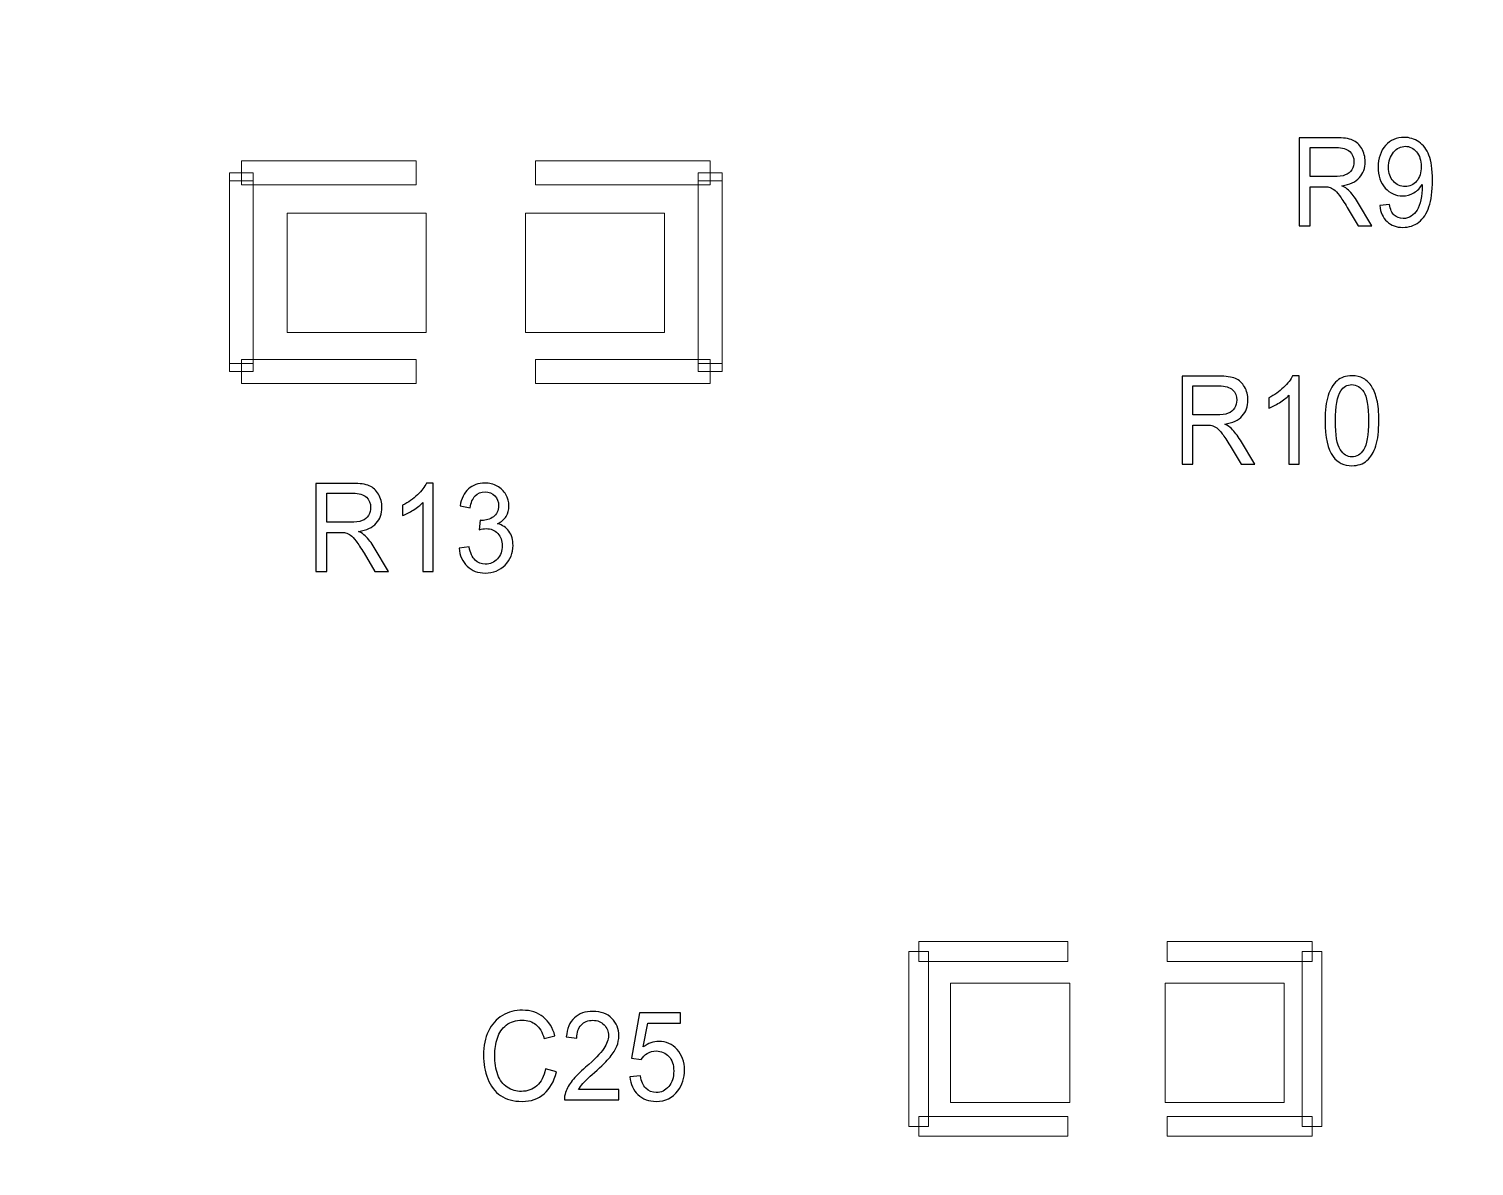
# Model space of a CAD drawing. Header units: millimetres. Extents: x -29.3 to 38.7, y -13.5 to 48.8.
# Drawn here: x -5.94 to 3.3, y -4.32 to 2.95 of the extents above; entities that cross this region are included whole.
import ezdxf

# ---------------------------------------------------------------- set-up
doc = ezdxf.new("R2010")
doc.units = ezdxf.units.MM
doc.header["$MEASUREMENT"] = 0
for name, color, linetype in [('BG_OUTLINE', 7, 'Continuous'), ('PG_SILKSCREEN_TOP', 7, 'Continuous'), ('PIN_TOP', 7, 'Continuous'), ('RD_SILKSCREEN_TOP', 7, 'Continuous')]:
    doc.layers.add(name, color=color, linetype=linetype)

msp = doc.modelspace()

# ---------------------------------------------------------------- linework, layer by layer
at = {"layer": 'BG_OUTLINE', "lineweight": 9}
msp.add_open_spline([(-29.3483, -13.5394), (-29.3483, -13.5394), (18.625, -13.5394), (18.625, -13.5394), (18.625, -13.5394), (18.625, -13.5394), (18.8256, -13.5394), (18.8256, -13.5394), (18.8256, -13.5394), (19.4323, -13.539), (20.014, -13.2977), (20.4427, -12.8684), (20.4427, -12.8684), (20.8714, -12.4392), (21.112, -11.8601), (21.1116, -11.2534), (21.1116, -11.2534), (21.1116, -11.2534), (21.1116, 35.2286), (21.1116, 35.2286), (21.1116, 35.2286), (21.1112, 35.8353), (20.8699, 36.4169), (20.4406, 36.8456), (20.4406, 36.8456), (20.0114, 37.2744), (19.4323, 37.515), (18.8256, 37.5146), (18.8256, 37.5146), (18.8256, 37.5146), (-29.3483, 37.5146), (-29.3483, 37.5146), (-29.3483, 37.5146), (-29.3483, 37.5146), (-29.3483, -13.5394), (-29.3483, -13.5394)], degree=3, knots=[0, 0, 0, 0, 0.111111, 0.111111, 0.111111, 0.111111, 0.222222, 0.222222, 0.222222, 0.222222, 0.333333, 0.333333, 0.333333, 0.333333, 0.444444, 0.444444, 0.444444, 0.444444, 0.555556, 0.555556, 0.555556, 0.555556, 0.666667, 0.666667, 0.666667, 0.666667, 0.777778, 0.777778, 0.777778, 0.777778, 0.888889, 0.888889, 0.888889, 0.888889, 1, 1, 1, 1], dxfattribs=at)
at = {"layer": 'PG_SILKSCREEN_TOP', "lineweight": 9}
for points in [[(-3.4657, 2.1045), (-3.4657, 2.1045), (-3.4657, 1.9521), (-3.4657, 1.9521), (-3.4657, 1.9521), (-3.4657, 1.9521), (-4.5833, 1.9521), (-4.5833, 1.9521), (-4.5833, 1.9521), (-4.5833, 1.9521), (-4.5833, 2.1045), (-4.5833, 2.1045), (-4.5833, 2.1045), (-4.5833, 2.1045), (-3.4657, 2.1045), (-3.4657, 2.1045)], [(-2.7037, 1.9521), (-2.7037, 1.9521), (-2.7037, 2.1045), (-2.7037, 2.1045), (-2.7037, 2.1045), (-2.7037, 2.1045), (-1.5861, 2.1045), (-1.5861, 2.1045), (-1.5861, 2.1045), (-1.5861, 2.1045), (-1.5861, 1.9521), (-1.5861, 1.9521), (-1.5861, 1.9521), (-1.5861, 1.9521), (-2.7037, 1.9521), (-2.7037, 1.9521)], [(-4.6595, 2.0283), (-4.6595, 2.0283), (-4.5071, 2.0283), (-4.5071, 2.0283), (-4.5071, 2.0283), (-4.5071, 2.0283), (-4.5071, 1.9775), (-4.5071, 1.9775), (-4.5071, 1.9775), (-4.5071, 1.9775), (-4.6595, 1.9775), (-4.6595, 1.9775), (-4.6595, 1.9775), (-4.6595, 1.9775), (-4.6595, 2.0283), (-4.6595, 2.0283)], [(-4.6595, 1.9775), (-4.6595, 1.9775), (-4.5071, 1.9775), (-4.5071, 1.9775), (-4.5071, 1.9775), (-4.5071, 1.9775), (-4.5071, 0.8091), (-4.5071, 0.8091), (-4.5071, 0.8091), (-4.5071, 0.8091), (-4.6595, 0.8091), (-4.6595, 0.8091), (-4.6595, 0.8091), (-4.6595, 0.8091), (-4.6595, 1.9775), (-4.6595, 1.9775)], [(-1.6623, 2.0283), (-1.6623, 2.0283), (-1.5099, 2.0283), (-1.5099, 2.0283), (-1.5099, 2.0283), (-1.5099, 2.0283), (-1.5099, 1.9775), (-1.5099, 1.9775), (-1.5099, 1.9775), (-1.5099, 1.9775), (-1.6623, 1.9775), (-1.6623, 1.9775), (-1.6623, 1.9775), (-1.6623, 1.9775), (-1.6623, 2.0283), (-1.6623, 2.0283)], [(-1.6623, 1.9775), (-1.6623, 1.9775), (-1.5099, 1.9775), (-1.5099, 1.9775), (-1.5099, 1.9775), (-1.5099, 1.9775), (-1.5099, 0.8091), (-1.5099, 0.8091), (-1.5099, 0.8091), (-1.5099, 0.8091), (-1.6623, 0.8091), (-1.6623, 0.8091), (-1.6623, 0.8091), (-1.6623, 0.8091), (-1.6623, 1.9775), (-1.6623, 1.9775)], [(-4.5833, 0.6821), (-4.5833, 0.6821), (-4.5833, 0.8345), (-4.5833, 0.8345), (-4.5833, 0.8345), (-4.5833, 0.8345), (-3.4657, 0.8345), (-3.4657, 0.8345), (-3.4657, 0.8345), (-3.4657, 0.8345), (-3.4657, 0.6821), (-3.4657, 0.6821), (-3.4657, 0.6821), (-3.4657, 0.6821), (-4.5833, 0.6821), (-4.5833, 0.6821)], [(-1.5861, 0.8345), (-1.5861, 0.8345), (-1.5861, 0.6821), (-1.5861, 0.6821), (-1.5861, 0.6821), (-1.5861, 0.6821), (-2.7037, 0.6821), (-2.7037, 0.6821), (-2.7037, 0.6821), (-2.7037, 0.6821), (-2.7037, 0.8345), (-2.7037, 0.8345), (-2.7037, 0.8345), (-2.7037, 0.8345), (-1.5861, 0.8345), (-1.5861, 0.8345)], [(-4.6595, 0.8091), (-4.6595, 0.8091), (-4.5071, 0.8091), (-4.5071, 0.8091), (-4.5071, 0.8091), (-4.5071, 0.8091), (-4.5071, 0.7583), (-4.5071, 0.7583), (-4.5071, 0.7583), (-4.5071, 0.7583), (-4.6595, 0.7583), (-4.6595, 0.7583), (-4.6595, 0.7583), (-4.6595, 0.7583), (-4.6595, 0.8091), (-4.6595, 0.8091)], [(-1.6623, 0.8091), (-1.6623, 0.8091), (-1.5099, 0.8091), (-1.5099, 0.8091), (-1.5099, 0.8091), (-1.5099, 0.8091), (-1.5099, 0.7583), (-1.5099, 0.7583), (-1.5099, 0.7583), (-1.5099, 0.7583), (-1.6623, 0.7583), (-1.6623, 0.7583), (-1.6623, 0.7583), (-1.6623, 0.7583), (-1.6623, 0.8091), (-1.6623, 0.8091)], [(-0.1891, -4.0677), (-0.1891, -4.0677), (-0.3161, -4.0677), (-0.3161, -4.0677), (-0.3161, -4.0677), (-0.3161, -4.0677), (-0.3161, -2.9501), (-0.3161, -2.9501), (-0.3161, -2.9501), (-0.3161, -2.9501), (-0.1891, -2.9501), (-0.1891, -2.9501), (-0.1891, -2.9501), (-0.1891, -2.9501), (-0.1891, -4.0677), (-0.1891, -4.0677)], [(-0.2526, -3.0136), (-0.2526, -3.0136), (-0.2526, -2.8866), (-0.2526, -2.8866), (-0.2526, -2.8866), (-0.2526, -2.8866), (0.6999, -2.8866), (0.6999, -2.8866), (0.6999, -2.8866), (0.6999, -2.8866), (0.6999, -3.0136), (0.6999, -3.0136), (0.6999, -3.0136), (0.6999, -3.0136), (-0.2526, -3.0136), (-0.2526, -3.0136)], [(2.262, -2.8866), (2.262, -2.8866), (2.262, -3.0136), (2.262, -3.0136), (2.262, -3.0136), (2.262, -3.0136), (1.3349, -3.0136), (1.3349, -3.0136), (1.3349, -3.0136), (1.3349, -3.0136), (1.3349, -2.8866), (1.3349, -2.8866), (1.3349, -2.8866), (1.3349, -2.8866), (2.262, -2.8866), (2.262, -2.8866)], [(2.3255, -4.0677), (2.3255, -4.0677), (2.1985, -4.0677), (2.1985, -4.0677), (2.1985, -4.0677), (2.1985, -4.0677), (2.1985, -2.9501), (2.1985, -2.9501), (2.1985, -2.9501), (2.1985, -2.9501), (2.3255, -2.9501), (2.3255, -2.9501), (2.3255, -2.9501), (2.3255, -2.9501), (2.3255, -4.0677), (2.3255, -4.0677)], [(0.6999, -4.0042), (0.6999, -4.0042), (0.6999, -4.1312), (0.6999, -4.1312), (0.6999, -4.1312), (0.6999, -4.1312), (-0.2526, -4.1312), (-0.2526, -4.1312), (-0.2526, -4.1312), (-0.2526, -4.1312), (-0.2526, -4.0042), (-0.2526, -4.0042), (-0.2526, -4.0042), (-0.2526, -4.0042), (0.6999, -4.0042), (0.6999, -4.0042)], [(1.3349, -4.1312), (1.3349, -4.1312), (1.3349, -4.0042), (1.3349, -4.0042), (1.3349, -4.0042), (1.3349, -4.0042), (2.262, -4.0042), (2.262, -4.0042), (2.262, -4.0042), (2.262, -4.0042), (2.262, -4.1312), (2.262, -4.1312), (2.262, -4.1312), (2.262, -4.1312), (1.3349, -4.1312), (1.3349, -4.1312)]]:
    msp.add_open_spline(points, degree=3, knots=[0, 0, 0, 0, 0.25, 0.25, 0.25, 0.25, 0.5, 0.5, 0.5, 0.5, 0.75, 0.75, 0.75, 0.75, 1, 1, 1, 1], dxfattribs=at)
at = {"layer": 'PIN_TOP', "lineweight": 9}
for points in [[(-3.4022, 1.7707), (-3.4022, 1.7707), (-3.4022, 1.0087), (-3.4022, 1.0087), (-3.4022, 1.0087), (-3.4022, 1.0087), (-4.2912, 1.0087), (-4.2912, 1.0087), (-4.2912, 1.0087), (-4.2912, 1.0087), (-4.2912, 1.7707), (-4.2912, 1.7707), (-4.2912, 1.7707), (-4.2912, 1.7707), (-3.4022, 1.7707), (-3.4022, 1.7707)], [(-1.8782, 1.7707), (-1.8782, 1.7707), (-1.8782, 1.0087), (-1.8782, 1.0087), (-1.8782, 1.0087), (-1.8782, 1.0087), (-2.7672, 1.0087), (-2.7672, 1.0087), (-2.7672, 1.0087), (-2.7672, 1.0087), (-2.7672, 1.7707), (-2.7672, 1.7707), (-2.7672, 1.7707), (-2.7672, 1.7707), (-1.8782, 1.7707), (-1.8782, 1.7707)], [(0.7126, -3.1533), (0.7126, -3.1533), (0.7126, -3.9153), (0.7126, -3.9153), (0.7126, -3.9153), (0.7126, -3.9153), (-0.0494, -3.9153), (-0.0494, -3.9153), (-0.0494, -3.9153), (-0.0494, -3.9153), (-0.0494, -3.1533), (-0.0494, -3.1533), (-0.0494, -3.1533), (-0.0494, -3.1533), (0.7126, -3.1533), (0.7126, -3.1533)], [(2.0842, -3.1533), (2.0842, -3.1533), (2.0842, -3.9153), (2.0842, -3.9153), (2.0842, -3.9153), (2.0842, -3.9153), (1.3222, -3.9153), (1.3222, -3.9153), (1.3222, -3.9153), (1.3222, -3.9153), (1.3222, -3.1533), (1.3222, -3.1533), (1.3222, -3.1533), (1.3222, -3.1533), (2.0842, -3.1533), (2.0842, -3.1533)]]:
    msp.add_open_spline(points, degree=3, knots=[0, 0, 0, 0, 0.25, 0.25, 0.25, 0.25, 0.5, 0.5, 0.5, 0.5, 0.75, 0.75, 0.75, 0.75, 1, 1, 1, 1], dxfattribs=at)
at = {"layer": 'RD_SILKSCREEN_TOP', "color": 8}
for points, knots in [([(2.1802, 1.6897), (2.1802, 1.6897), (2.1802, 2.2533), (2.1802, 2.2533), (2.1802, 2.2533), (2.1802, 2.2533), (2.414, 2.2533), (2.414, 2.2533), (2.414, 2.2533), (2.461, 2.2533), (2.4968, 2.2482), (2.5212, 2.2381), (2.5212, 2.2381), (2.5456, 2.228), (2.5652, 2.2102), (2.5798, 2.1846), (2.5798, 2.1846), (2.5944, 2.1589), (2.6017, 2.1305), (2.6017, 2.0995), (2.6017, 2.0995), (2.6017, 2.0595), (2.5897, 2.0259), (2.5653, 1.9985), (2.5653, 1.9985), (2.5412, 1.9711), (2.5037, 1.9536), (2.4532, 1.9461), (2.4532, 1.9461), (2.4717, 1.9367), (2.4857, 1.9274), (2.4953, 1.918), (2.4953, 1.918), (2.5157, 1.8981), (2.5349, 1.873), (2.5532, 1.8431), (2.5532, 1.8431), (2.5532, 1.8431), (2.645, 1.6897), (2.645, 1.6897), (2.645, 1.6897), (2.645, 1.6897), (2.5571, 1.6897), (2.5571, 1.6897), (2.5571, 1.6897), (2.5571, 1.6897), (2.4874, 1.807), (2.4874, 1.807), (2.4874, 1.807), (2.467, 1.8407), (2.4502, 1.8667), (2.437, 1.8846), (2.437, 1.8846), (2.4238, 1.9026), (2.412, 1.9152), (2.4016, 1.9222), (2.4016, 1.9222), (2.3912, 1.9295), (2.3806, 1.9345), (2.3698, 1.9373), (2.3698, 1.9373), (2.3618, 1.939), (2.349, 1.94), (2.3309, 1.94), (2.3309, 1.94), (2.3309, 1.94), (2.25, 1.94), (2.25, 1.94), (2.25, 1.94), (2.25, 1.94), (2.25, 1.6897), (2.25, 1.6897), (2.25, 1.6897), (2.25, 1.6897), (2.1802, 1.6897), (2.1802, 1.6897)], [0, 0, 0, 0, 0.052632, 0.052632, 0.052632, 0.052632, 0.105263, 0.105263, 0.105263, 0.105263, 0.157895, 0.157895, 0.157895, 0.157895, 0.210526, 0.210526, 0.210526, 0.210526, 0.263158, 0.263158, 0.263158, 0.263158, 0.315789, 0.315789, 0.315789, 0.315789, 0.368421, 0.368421, 0.368421, 0.368421, 0.421053, 0.421053, 0.421053, 0.421053, 0.473684, 0.473684, 0.473684, 0.473684, 0.526316, 0.526316, 0.526316, 0.526316, 0.578947, 0.578947, 0.578947, 0.578947, 0.631579, 0.631579, 0.631579, 0.631579, 0.684211, 0.684211, 0.684211, 0.684211, 0.736842, 0.736842, 0.736842, 0.736842, 0.789474, 0.789474, 0.789474, 0.789474, 0.842105, 0.842105, 0.842105, 0.842105, 0.894737, 0.894737, 0.894737, 0.894737, 0.947368, 0.947368, 0.947368, 0.947368, 1, 1, 1, 1]), ([(2.6944, 1.82), (2.6944, 1.82), (2.7567, 1.8262), (2.7567, 1.8262), (2.7567, 1.8262), (2.762, 1.7949), (2.7721, 1.7722), (2.7869, 1.7581), (2.7869, 1.7581), (2.8017, 1.744), (2.8208, 1.7369), (2.8441, 1.7369), (2.8441, 1.7369), (2.864, 1.7369), (2.8814, 1.7418), (2.8964, 1.7516), (2.8964, 1.7516), (2.9114, 1.7614), (2.9237, 1.7743), (2.9333, 1.7906), (2.9333, 1.7906), (2.943, 1.8069), (2.9509, 1.8289), (2.9574, 1.8565), (2.9574, 1.8565), (2.9638, 1.8842), (2.9671, 1.9124), (2.9671, 1.9411), (2.9671, 1.9411), (2.9671, 1.9442), (2.967, 1.9489), (2.9667, 1.9549), (2.9667, 1.9549), (2.9537, 1.933), (2.9361, 1.915), (2.9137, 1.9014), (2.9137, 1.9014), (2.8913, 1.8876), (2.8669, 1.8808), (2.8409, 1.8808), (2.8409, 1.8808), (2.7972, 1.8808), (2.7603, 1.8977), (2.7301, 1.9316), (2.7301, 1.9316), (2.6999, 1.9654), (2.6848, 2.0099), (2.6848, 2.0653), (2.6848, 2.0653), (2.6848, 2.1225), (2.7005, 2.1684), (2.732, 2.2033), (2.732, 2.2033), (2.7636, 2.2383), (2.8031, 2.2557), (2.8507, 2.2557), (2.8507, 2.2557), (2.8849, 2.2557), (2.9162, 2.2457), (2.9447, 2.2261), (2.9447, 2.2261), (2.973, 2.2064), (2.9946, 2.1782), (3.0094, 2.1417), (3.0094, 2.1417), (3.0241, 2.1052), (3.0315, 2.0523), (3.0315, 1.983), (3.0315, 1.983), (3.0315, 1.9111), (3.0242, 1.8537), (3.0096, 1.811), (3.0096, 1.811), (2.9949, 1.7683), (2.9731, 1.7359), (2.9443, 1.7136), (2.9443, 1.7136), (2.9153, 1.6913), (2.8815, 1.6801), (2.8426, 1.6801), (2.8426, 1.6801), (2.8014, 1.6801), (2.7678, 1.6923), (2.7416, 1.7169), (2.7416, 1.7169), (2.7155, 1.7413), (2.6998, 1.7757), (2.6944, 1.82)], [0, 0, 0, 0, 0.045455, 0.045455, 0.045455, 0.045455, 0.090909, 0.090909, 0.090909, 0.090909, 0.136364, 0.136364, 0.136364, 0.136364, 0.181818, 0.181818, 0.181818, 0.181818, 0.227273, 0.227273, 0.227273, 0.227273, 0.272727, 0.272727, 0.272727, 0.272727, 0.318182, 0.318182, 0.318182, 0.318182, 0.363636, 0.363636, 0.363636, 0.363636, 0.409091, 0.409091, 0.409091, 0.409091, 0.454545, 0.454545, 0.454545, 0.454545, 0.5, 0.5, 0.5, 0.5, 0.545455, 0.545455, 0.545455, 0.545455, 0.590909, 0.590909, 0.590909, 0.590909, 0.636364, 0.636364, 0.636364, 0.636364, 0.681818, 0.681818, 0.681818, 0.681818, 0.727273, 0.727273, 0.727273, 0.727273, 0.772727, 0.772727, 0.772727, 0.772727, 0.818182, 0.818182, 0.818182, 0.818182, 0.863636, 0.863636, 0.863636, 0.863636, 0.909091, 0.909091, 0.909091, 0.909091, 0.954545, 0.954545, 0.954545, 0.954545, 1, 1, 1, 1]), ([(2.25, 2.0045), (2.25, 2.0045), (2.4, 2.0045), (2.4, 2.0045), (2.4, 2.0045), (2.4318, 2.0045), (2.4568, 2.0081), (2.4748, 2.0152), (2.4748, 2.0152), (2.4928, 2.0222), (2.5064, 2.0335), (2.5158, 2.049), (2.5158, 2.049), (2.5251, 2.0645), (2.5298, 2.0813), (2.5298, 2.0995), (2.5298, 2.0995), (2.5298, 2.1262), (2.5208, 2.1481), (2.5027, 2.1653), (2.5027, 2.1653), (2.4846, 2.1825), (2.456, 2.191), (2.4168, 2.191), (2.4168, 2.191), (2.4168, 2.191), (2.25, 2.191), (2.25, 2.191), (2.25, 2.191), (2.25, 2.191), (2.25, 2.0045), (2.25, 2.0045)], [0, 0, 0, 0, 0.125, 0.125, 0.125, 0.125, 0.25, 0.25, 0.25, 0.25, 0.375, 0.375, 0.375, 0.375, 0.5, 0.5, 0.5, 0.5, 0.625, 0.625, 0.625, 0.625, 0.75, 0.75, 0.75, 0.75, 0.875, 0.875, 0.875, 0.875, 1, 1, 1, 1]), ([(2.9595, 2.0688), (2.9595, 2.1085), (2.9497, 2.1401), (2.93, 2.1633), (2.93, 2.1633), (2.9101, 2.1867), (2.8864, 2.1984), (2.8585, 2.1984), (2.8585, 2.1984), (2.8298, 2.1984), (2.8047, 2.1858), (2.7834, 2.1607), (2.7834, 2.1607), (2.762, 2.1355), (2.7513, 2.103), (2.7513, 2.0631), (2.7513, 2.0631), (2.7513, 2.0271), (2.7615, 1.998), (2.7818, 1.9755), (2.7818, 1.9755), (2.802, 1.9531), (2.8269, 1.9419), (2.8566, 1.9419), (2.8566, 1.9419), (2.8868, 1.9419), (2.9113, 1.9531), (2.9305, 1.9755), (2.9305, 1.9755), (2.9499, 1.998), (2.9595, 2.0291), (2.9595, 2.0688)], [0, 0, 0, 0, 0.125, 0.125, 0.125, 0.125, 0.25, 0.25, 0.25, 0.25, 0.375, 0.375, 0.375, 0.375, 0.5, 0.5, 0.5, 0.5, 0.625, 0.625, 0.625, 0.625, 0.75, 0.75, 0.75, 0.75, 0.875, 0.875, 0.875, 0.875, 1, 1, 1, 1]), ([(1.4309, 0.1657), (1.4309, 0.1657), (1.4309, 0.7293), (1.4309, 0.7293), (1.4309, 0.7293), (1.4309, 0.7293), (1.6647, 0.7293), (1.6647, 0.7293), (1.6647, 0.7293), (1.7117, 0.7293), (1.7475, 0.7242), (1.7719, 0.7141), (1.7719, 0.7141), (1.7963, 0.704), (1.8159, 0.6862), (1.8305, 0.6606), (1.8305, 0.6606), (1.8451, 0.6349), (1.8524, 0.6065), (1.8524, 0.5755), (1.8524, 0.5755), (1.8524, 0.5355), (1.8404, 0.5019), (1.816, 0.4745), (1.816, 0.4745), (1.7919, 0.4471), (1.7544, 0.4296), (1.7039, 0.4221), (1.7039, 0.4221), (1.7224, 0.4127), (1.7364, 0.4034), (1.746, 0.394), (1.746, 0.394), (1.7664, 0.3741), (1.7856, 0.349), (1.8039, 0.3191), (1.8039, 0.3191), (1.8039, 0.3191), (1.8957, 0.1657), (1.8957, 0.1657), (1.8957, 0.1657), (1.8957, 0.1657), (1.8078, 0.1657), (1.8078, 0.1657), (1.8078, 0.1657), (1.8078, 0.1657), (1.7381, 0.283), (1.7381, 0.283), (1.7381, 0.283), (1.7177, 0.3167), (1.7009, 0.3427), (1.6877, 0.3606), (1.6877, 0.3606), (1.6745, 0.3786), (1.6627, 0.3912), (1.6523, 0.3982), (1.6523, 0.3982), (1.6419, 0.4055), (1.6313, 0.4105), (1.6205, 0.4133), (1.6205, 0.4133), (1.6125, 0.415), (1.5997, 0.416), (1.5816, 0.416), (1.5816, 0.416), (1.5816, 0.416), (1.5007, 0.416), (1.5007, 0.416), (1.5007, 0.416), (1.5007, 0.416), (1.5007, 0.1657), (1.5007, 0.1657), (1.5007, 0.1657), (1.5007, 0.1657), (1.4309, 0.1657), (1.4309, 0.1657)], [0, 0, 0, 0, 0.052632, 0.052632, 0.052632, 0.052632, 0.105263, 0.105263, 0.105263, 0.105263, 0.157895, 0.157895, 0.157895, 0.157895, 0.210526, 0.210526, 0.210526, 0.210526, 0.263158, 0.263158, 0.263158, 0.263158, 0.315789, 0.315789, 0.315789, 0.315789, 0.368421, 0.368421, 0.368421, 0.368421, 0.421053, 0.421053, 0.421053, 0.421053, 0.473684, 0.473684, 0.473684, 0.473684, 0.526316, 0.526316, 0.526316, 0.526316, 0.578947, 0.578947, 0.578947, 0.578947, 0.631579, 0.631579, 0.631579, 0.631579, 0.684211, 0.684211, 0.684211, 0.684211, 0.736842, 0.736842, 0.736842, 0.736842, 0.789474, 0.789474, 0.789474, 0.789474, 0.842105, 0.842105, 0.842105, 0.842105, 0.894737, 0.894737, 0.894737, 0.894737, 0.947368, 0.947368, 0.947368, 0.947368, 1, 1, 1, 1]), ([(1.5007, 0.4805), (1.5007, 0.4805), (1.6507, 0.4805), (1.6507, 0.4805), (1.6507, 0.4805), (1.6825, 0.4805), (1.7075, 0.4841), (1.7255, 0.4912), (1.7255, 0.4912), (1.7435, 0.4982), (1.7571, 0.5095), (1.7665, 0.525), (1.7665, 0.525), (1.7758, 0.5405), (1.7805, 0.5573), (1.7805, 0.5755), (1.7805, 0.5755), (1.7805, 0.6022), (1.7715, 0.6241), (1.7534, 0.6413), (1.7534, 0.6413), (1.7353, 0.6585), (1.7067, 0.667), (1.6675, 0.667), (1.6675, 0.667), (1.6675, 0.667), (1.5007, 0.667), (1.5007, 0.667), (1.5007, 0.667), (1.5007, 0.667), (1.5007, 0.4805), (1.5007, 0.4805)], [0, 0, 0, 0, 0.125, 0.125, 0.125, 0.125, 0.25, 0.25, 0.25, 0.25, 0.375, 0.375, 0.375, 0.375, 0.5, 0.5, 0.5, 0.5, 0.625, 0.625, 0.625, 0.625, 0.75, 0.75, 0.75, 0.75, 0.875, 0.875, 0.875, 0.875, 1, 1, 1, 1]), ([(2.1793, 0.1657), (2.1793, 0.1657), (2.1145, 0.1657), (2.1145, 0.1657), (2.1145, 0.1657), (2.1145, 0.1657), (2.1145, 0.6066), (2.1145, 0.6066), (2.1145, 0.6066), (2.099, 0.5908), (2.0786, 0.5749), (2.0534, 0.559), (2.0534, 0.559), (2.0279, 0.5431), (2.0052, 0.5312), (1.9851, 0.5233), (1.9851, 0.5233), (1.9851, 0.5233), (1.9851, 0.5901), (1.9851, 0.5901), (1.9851, 0.5901), (2.0213, 0.6084), (2.053, 0.6304), (2.0801, 0.6563), (2.0801, 0.6563), (2.1071, 0.6822), (2.1263, 0.7073), (2.1376, 0.7317), (2.1376, 0.7317), (2.1376, 0.7317), (2.1793, 0.7317), (2.1793, 0.7317), (2.1793, 0.7317), (2.1793, 0.7317), (2.1793, 0.1657), (2.1793, 0.1657)], [0, 0, 0, 0, 0.111111, 0.111111, 0.111111, 0.111111, 0.222222, 0.222222, 0.222222, 0.222222, 0.333333, 0.333333, 0.333333, 0.333333, 0.444444, 0.444444, 0.444444, 0.444444, 0.555556, 0.555556, 0.555556, 0.555556, 0.666667, 0.666667, 0.666667, 0.666667, 0.777778, 0.777778, 0.777778, 0.777778, 0.888889, 0.888889, 0.888889, 0.888889, 1, 1, 1, 1]), ([(2.3452, 0.4437), (2.3452, 0.5103), (2.3516, 0.564), (2.3645, 0.6045), (2.3645, 0.6045), (2.3772, 0.6452), (2.3964, 0.6766), (2.4216, 0.6986), (2.4216, 0.6986), (2.447, 0.7207), (2.4788, 0.7317), (2.517, 0.7317), (2.517, 0.7317), (2.5454, 0.7317), (2.5702, 0.7255), (2.5916, 0.7133), (2.5916, 0.7133), (2.6129, 0.7013), (2.6305, 0.6837), (2.6445, 0.6607), (2.6445, 0.6607), (2.6584, 0.6377), (2.6692, 0.6098), (2.6771, 0.5769), (2.6771, 0.5769), (2.6851, 0.5439), (2.6891, 0.4996), (2.6891, 0.4437), (2.6891, 0.4437), (2.6891, 0.3775), (2.6826, 0.3242), (2.67, 0.2835), (2.67, 0.2835), (2.6573, 0.2429), (2.6382, 0.2115), (2.6129, 0.1893), (2.6129, 0.1893), (2.5877, 0.1671), (2.5557, 0.1561), (2.517, 0.1561), (2.517, 0.1561), (2.4662, 0.1561), (2.4263, 0.1755), (2.3974, 0.2145), (2.3974, 0.2145), (2.3626, 0.2614), (2.3452, 0.3379), (2.3452, 0.4437)], [0, 0, 0, 0, 0.083333, 0.083333, 0.083333, 0.083333, 0.166667, 0.166667, 0.166667, 0.166667, 0.25, 0.25, 0.25, 0.25, 0.333333, 0.333333, 0.333333, 0.333333, 0.416667, 0.416667, 0.416667, 0.416667, 0.5, 0.5, 0.5, 0.5, 0.583333, 0.583333, 0.583333, 0.583333, 0.666667, 0.666667, 0.666667, 0.666667, 0.75, 0.75, 0.75, 0.75, 0.833333, 0.833333, 0.833333, 0.833333, 0.916667, 0.916667, 0.916667, 0.916667, 1, 1, 1, 1]), ([(2.4117, 0.4437), (2.4117, 0.3511), (2.4219, 0.2896), (2.4422, 0.2589), (2.4422, 0.2589), (2.4624, 0.2283), (2.4873, 0.2129), (2.517, 0.2129), (2.517, 0.2129), (2.5469, 0.2129), (2.5718, 0.2284), (2.5921, 0.2591), (2.5921, 0.2591), (2.6123, 0.2898), (2.6225, 0.3514), (2.6225, 0.4437), (2.6225, 0.4437), (2.6225, 0.5364), (2.6123, 0.5981), (2.5921, 0.6286), (2.5921, 0.6286), (2.5718, 0.6591), (2.5466, 0.6744), (2.5164, 0.6744), (2.5164, 0.6744), (2.4866, 0.6744), (2.4629, 0.6608), (2.4451, 0.6339), (2.4451, 0.6339), (2.4228, 0.5997), (2.4117, 0.5362), (2.4117, 0.4437)], [0, 0, 0, 0, 0.125, 0.125, 0.125, 0.125, 0.25, 0.25, 0.25, 0.25, 0.375, 0.375, 0.375, 0.375, 0.5, 0.5, 0.5, 0.5, 0.625, 0.625, 0.625, 0.625, 0.75, 0.75, 0.75, 0.75, 0.875, 0.875, 0.875, 0.875, 1, 1, 1, 1]), ([(-4.1063, -0.5204), (-4.1063, -0.5204), (-4.1063, 0.0432), (-4.1063, 0.0432), (-4.1063, 0.0432), (-4.1063, 0.0432), (-3.8725, 0.0432), (-3.8725, 0.0432), (-3.8725, 0.0432), (-3.8255, 0.0432), (-3.7897, 0.0381), (-3.7653, 0.028), (-3.7653, 0.028), (-3.7409, 0.0179), (-3.7213, 0.0001), (-3.7067, -0.0255), (-3.7067, -0.0255), (-3.6921, -0.0512), (-3.6848, -0.0796), (-3.6848, -0.1106), (-3.6848, -0.1106), (-3.6848, -0.1506), (-3.6968, -0.1842), (-3.7212, -0.2116), (-3.7212, -0.2116), (-3.7453, -0.239), (-3.7828, -0.2565), (-3.8333, -0.264), (-3.8333, -0.264), (-3.8148, -0.2734), (-3.8008, -0.2827), (-3.7912, -0.2921), (-3.7912, -0.2921), (-3.7708, -0.312), (-3.7516, -0.3371), (-3.7333, -0.367), (-3.7333, -0.367), (-3.7333, -0.367), (-3.6415, -0.5204), (-3.6415, -0.5204), (-3.6415, -0.5204), (-3.6415, -0.5204), (-3.7294, -0.5204), (-3.7294, -0.5204), (-3.7294, -0.5204), (-3.7294, -0.5204), (-3.7991, -0.4031), (-3.7991, -0.4031), (-3.7991, -0.4031), (-3.8195, -0.3694), (-3.8363, -0.3434), (-3.8495, -0.3255), (-3.8495, -0.3255), (-3.8627, -0.3075), (-3.8745, -0.2949), (-3.8849, -0.2879), (-3.8849, -0.2879), (-3.8953, -0.2806), (-3.9059, -0.2756), (-3.9167, -0.2728), (-3.9167, -0.2728), (-3.9247, -0.2711), (-3.9375, -0.2701), (-3.9556, -0.2701), (-3.9556, -0.2701), (-3.9556, -0.2701), (-4.0365, -0.2701), (-4.0365, -0.2701), (-4.0365, -0.2701), (-4.0365, -0.2701), (-4.0365, -0.5204), (-4.0365, -0.5204), (-4.0365, -0.5204), (-4.0365, -0.5204), (-4.1063, -0.5204), (-4.1063, -0.5204)], [0, 0, 0, 0, 0.052632, 0.052632, 0.052632, 0.052632, 0.105263, 0.105263, 0.105263, 0.105263, 0.157895, 0.157895, 0.157895, 0.157895, 0.210526, 0.210526, 0.210526, 0.210526, 0.263158, 0.263158, 0.263158, 0.263158, 0.315789, 0.315789, 0.315789, 0.315789, 0.368421, 0.368421, 0.368421, 0.368421, 0.421053, 0.421053, 0.421053, 0.421053, 0.473684, 0.473684, 0.473684, 0.473684, 0.526316, 0.526316, 0.526316, 0.526316, 0.578947, 0.578947, 0.578947, 0.578947, 0.631579, 0.631579, 0.631579, 0.631579, 0.684211, 0.684211, 0.684211, 0.684211, 0.736842, 0.736842, 0.736842, 0.736842, 0.789474, 0.789474, 0.789474, 0.789474, 0.842105, 0.842105, 0.842105, 0.842105, 0.894737, 0.894737, 0.894737, 0.894737, 0.947368, 0.947368, 0.947368, 0.947368, 1, 1, 1, 1]), ([(-3.3579, -0.5204), (-3.3579, -0.5204), (-3.4227, -0.5204), (-3.4227, -0.5204), (-3.4227, -0.5204), (-3.4227, -0.5204), (-3.4227, -0.0795), (-3.4227, -0.0795), (-3.4227, -0.0795), (-3.4382, -0.0953), (-3.4586, -0.1112), (-3.4838, -0.1271), (-3.4838, -0.1271), (-3.5093, -0.143), (-3.532, -0.1549), (-3.5521, -0.1628), (-3.5521, -0.1628), (-3.5521, -0.1628), (-3.5521, -0.096), (-3.5521, -0.096), (-3.5521, -0.096), (-3.5159, -0.0777), (-3.4842, -0.0557), (-3.4571, -0.0298), (-3.4571, -0.0298), (-3.4301, -0.0039), (-3.4109, 0.0212), (-3.3996, 0.0456), (-3.3996, 0.0456), (-3.3996, 0.0456), (-3.3579, 0.0456), (-3.3579, 0.0456), (-3.3579, 0.0456), (-3.3579, 0.0456), (-3.3579, -0.5204), (-3.3579, -0.5204)], [0, 0, 0, 0, 0.111111, 0.111111, 0.111111, 0.111111, 0.222222, 0.222222, 0.222222, 0.222222, 0.333333, 0.333333, 0.333333, 0.333333, 0.444444, 0.444444, 0.444444, 0.444444, 0.555556, 0.555556, 0.555556, 0.555556, 0.666667, 0.666667, 0.666667, 0.666667, 0.777778, 0.777778, 0.777778, 0.777778, 0.888889, 0.888889, 0.888889, 0.888889, 1, 1, 1, 1]), ([(-3.1916, -0.3716), (-3.1916, -0.3716), (-3.127, -0.3624), (-3.127, -0.3624), (-3.127, -0.3624), (-3.1195, -0.4016), (-3.1068, -0.4298), (-3.089, -0.4472), (-3.089, -0.4472), (-3.0711, -0.4645), (-3.0493, -0.4732), (-3.0237, -0.4732), (-3.0237, -0.4732), (-2.9933, -0.4732), (-2.9675, -0.4619), (-2.9465, -0.4393), (-2.9465, -0.4393), (-2.9256, -0.4167), (-2.9151, -0.3888), (-2.9151, -0.3554), (-2.9151, -0.3554), (-2.9151, -0.3237), (-2.9247, -0.2974), (-2.9442, -0.2768), (-2.9442, -0.2768), (-2.9637, -0.2562), (-2.9884, -0.2459), (-3.0183, -0.2459), (-3.0183, -0.2459), (-3.0306, -0.2459), (-3.0458, -0.2485), (-3.0639, -0.2536), (-3.0639, -0.2536), (-3.0639, -0.2536), (-3.0567, -0.1928), (-3.0567, -0.1928), (-3.0567, -0.1928), (-3.0524, -0.1934), (-3.049, -0.1936), (-3.0463, -0.1936), (-3.0463, -0.1936), (-3.0189, -0.1936), (-2.994, -0.1859), (-2.9719, -0.1705), (-2.9719, -0.1705), (-2.9498, -0.1552), (-2.9388, -0.1314), (-2.9388, -0.0994), (-2.9388, -0.0994), (-2.9388, -0.0741), (-2.9468, -0.0529), (-2.9629, -0.0364), (-2.9629, -0.0364), (-2.979, -0.0197), (-2.9998, -0.0113), (-3.0252, -0.0113), (-3.0252, -0.0113), (-3.0504, -0.0113), (-3.0713, -0.0199), (-3.0881, -0.0367), (-3.0881, -0.0367), (-3.1048, -0.0536), (-3.1157, -0.0791), (-3.1204, -0.1129), (-3.1204, -0.1129), (-3.1204, -0.1129), (-3.1852, -0.1006), (-3.1852, -0.1006), (-3.1852, -0.1006), (-3.1773, -0.0541), (-3.1593, -0.0182), (-3.1313, 0.0073), (-3.1313, 0.0073), (-3.1031, 0.0327), (-3.0682, 0.0456), (-3.0265, 0.0456), (-3.0265, 0.0456), (-2.9978, 0.0456), (-2.9713, 0.0389), (-2.9471, 0.0258), (-2.9471, 0.0258), (-2.923, 0.0125), (-2.9043, -0.0054), (-2.8915, -0.0283), (-2.8915, -0.0283), (-2.8787, -0.0511), (-2.8723, -0.0753), (-2.8723, -0.101), (-2.8723, -0.101), (-2.8723, -0.1253), (-2.8783, -0.1474), (-2.8906, -0.1675), (-2.8906, -0.1675), (-2.9029, -0.1875), (-2.921, -0.2033), (-2.9449, -0.2152), (-2.9449, -0.2152), (-2.9137, -0.2228), (-2.8896, -0.2388), (-2.8723, -0.2631), (-2.8723, -0.2631), (-2.855, -0.2872), (-2.8464, -0.3175), (-2.8464, -0.3539), (-2.8464, -0.3539), (-2.8464, -0.4031), (-2.8631, -0.4448), (-2.8968, -0.4791), (-2.8968, -0.4791), (-2.9303, -0.5133), (-2.9727, -0.5304), (-3.0241, -0.5304), (-3.0241, -0.5304), (-3.0704, -0.5304), (-3.1088, -0.5157), (-3.1393, -0.4861), (-3.1393, -0.4861), (-3.1699, -0.4568), (-3.1873, -0.4186), (-3.1916, -0.3716)], [0, 0, 0, 0, 0.033333, 0.033333, 0.033333, 0.033333, 0.066667, 0.066667, 0.066667, 0.066667, 0.1, 0.1, 0.1, 0.1, 0.133333, 0.133333, 0.133333, 0.133333, 0.166667, 0.166667, 0.166667, 0.166667, 0.2, 0.2, 0.2, 0.2, 0.233333, 0.233333, 0.233333, 0.233333, 0.266667, 0.266667, 0.266667, 0.266667, 0.3, 0.3, 0.3, 0.3, 0.333333, 0.333333, 0.333333, 0.333333, 0.366667, 0.366667, 0.366667, 0.366667, 0.4, 0.4, 0.4, 0.4, 0.433333, 0.433333, 0.433333, 0.433333, 0.466667, 0.466667, 0.466667, 0.466667, 0.5, 0.5, 0.5, 0.5, 0.533333, 0.533333, 0.533333, 0.533333, 0.566667, 0.566667, 0.566667, 0.566667, 0.6, 0.6, 0.6, 0.6, 0.633333, 0.633333, 0.633333, 0.633333, 0.666667, 0.666667, 0.666667, 0.666667, 0.7, 0.7, 0.7, 0.7, 0.733333, 0.733333, 0.733333, 0.733333, 0.766667, 0.766667, 0.766667, 0.766667, 0.8, 0.8, 0.8, 0.8, 0.833333, 0.833333, 0.833333, 0.833333, 0.866667, 0.866667, 0.866667, 0.866667, 0.9, 0.9, 0.9, 0.9, 0.933333, 0.933333, 0.933333, 0.933333, 0.966667, 0.966667, 0.966667, 0.966667, 1, 1, 1, 1]), ([(-4.0365, -0.2056), (-4.0365, -0.2056), (-3.8865, -0.2056), (-3.8865, -0.2056), (-3.8865, -0.2056), (-3.8547, -0.2056), (-3.8297, -0.202), (-3.8117, -0.1949), (-3.8117, -0.1949), (-3.7937, -0.1879), (-3.7801, -0.1766), (-3.7707, -0.1611), (-3.7707, -0.1611), (-3.7614, -0.1456), (-3.7567, -0.1288), (-3.7567, -0.1106), (-3.7567, -0.1106), (-3.7567, -0.0839), (-3.7657, -0.062), (-3.7838, -0.0448), (-3.7838, -0.0448), (-3.8019, -0.0276), (-3.8305, -0.0191), (-3.8697, -0.0191), (-3.8697, -0.0191), (-3.8697, -0.0191), (-4.0365, -0.0191), (-4.0365, -0.0191), (-4.0365, -0.0191), (-4.0365, -0.0191), (-4.0365, -0.2056), (-4.0365, -0.2056)], [0, 0, 0, 0, 0.125, 0.125, 0.125, 0.125, 0.25, 0.25, 0.25, 0.25, 0.375, 0.375, 0.375, 0.375, 0.5, 0.5, 0.5, 0.5, 0.625, 0.625, 0.625, 0.625, 0.75, 0.75, 0.75, 0.75, 0.875, 0.875, 0.875, 0.875, 1, 1, 1, 1]), ([(-2.639, -3.701), (-2.639, -3.701), (-2.5692, -3.7199), (-2.5692, -3.7199), (-2.5692, -3.7199), (-2.5838, -3.781), (-2.6102, -3.8277), (-2.6481, -3.86), (-2.6481, -3.86), (-2.6861, -3.8922), (-2.7325, -3.9082), (-2.7875, -3.9082), (-2.7875, -3.9082), (-2.8444, -3.9082), (-2.8905, -3.8958), (-2.9262, -3.8712), (-2.9262, -3.8712), (-2.9618, -3.8464), (-2.9889, -3.8105), (-3.0075, -3.7637), (-3.0075, -3.7637), (-3.026, -3.7167), (-3.0353, -3.6663), (-3.0353, -3.6125), (-3.0353, -3.6125), (-3.0353, -3.5539), (-3.0249, -3.5027), (-3.0039, -3.459), (-3.0039, -3.459), (-2.9828, -3.4153), (-2.953, -3.3821), (-2.9143, -3.3594), (-2.9143, -3.3594), (-2.8755, -3.3367), (-2.833, -3.3254), (-2.7865, -3.3254), (-2.7865, -3.3254), (-2.7336, -3.3254), (-2.6893, -3.3397), (-2.6534, -3.3684), (-2.6534, -3.3684), (-2.6174, -3.3972), (-2.5924, -3.4374), (-2.5783, -3.4895), (-2.5783, -3.4895), (-2.5783, -3.4895), (-2.6468, -3.5069), (-2.6468, -3.5069), (-2.6468, -3.5069), (-2.6592, -3.4658), (-2.6769, -3.436), (-2.7001, -3.4172), (-2.7001, -3.4172), (-2.7233, -3.3985), (-2.7525, -3.3892), (-2.7879, -3.3892), (-2.7879, -3.3892), (-2.8284, -3.3892), (-2.8622, -3.3995), (-2.8895, -3.4203), (-2.8895, -3.4203), (-2.9167, -3.4411), (-2.9359, -3.4689), (-2.9467, -3.504), (-2.9467, -3.504), (-2.9579, -3.5389), (-2.9634, -3.575), (-2.9634, -3.6121), (-2.9634, -3.6121), (-2.9634, -3.6601), (-2.9568, -3.7019), (-2.9438, -3.7377), (-2.9438, -3.7377), (-2.9307, -3.7734), (-2.9104, -3.8002), (-2.8828, -3.8179), (-2.8828, -3.8179), (-2.8552, -3.8356), (-2.8254, -3.8444), (-2.7932, -3.8444), (-2.7932, -3.8444), (-2.7541, -3.8444), (-2.7211, -3.8323), (-2.694, -3.8083), (-2.694, -3.8083), (-2.6668, -3.7842), (-2.6486, -3.7483), (-2.639, -3.701)], [0, 0, 0, 0, 0.045455, 0.045455, 0.045455, 0.045455, 0.090909, 0.090909, 0.090909, 0.090909, 0.136364, 0.136364, 0.136364, 0.136364, 0.181818, 0.181818, 0.181818, 0.181818, 0.227273, 0.227273, 0.227273, 0.227273, 0.272727, 0.272727, 0.272727, 0.272727, 0.318182, 0.318182, 0.318182, 0.318182, 0.363636, 0.363636, 0.363636, 0.363636, 0.409091, 0.409091, 0.409091, 0.409091, 0.454545, 0.454545, 0.454545, 0.454545, 0.5, 0.5, 0.5, 0.5, 0.545455, 0.545455, 0.545455, 0.545455, 0.590909, 0.590909, 0.590909, 0.590909, 0.636364, 0.636364, 0.636364, 0.636364, 0.681818, 0.681818, 0.681818, 0.681818, 0.727273, 0.727273, 0.727273, 0.727273, 0.772727, 0.772727, 0.772727, 0.772727, 0.818182, 0.818182, 0.818182, 0.818182, 0.863636, 0.863636, 0.863636, 0.863636, 0.909091, 0.909091, 0.909091, 0.909091, 0.954545, 0.954545, 0.954545, 0.954545, 1, 1, 1, 1]), ([(-2.1692, -3.8321), (-2.1692, -3.8321), (-2.1692, -3.8986), (-2.1692, -3.8986), (-2.1692, -3.8986), (-2.1692, -3.8986), (-2.5177, -3.8986), (-2.5177, -3.8986), (-2.5177, -3.8986), (-2.5182, -3.8819), (-2.5158, -3.8659), (-2.5103, -3.8506), (-2.5103, -3.8506), (-2.5015, -3.8251), (-2.4872, -3.8002), (-2.4677, -3.7755), (-2.4677, -3.7755), (-2.448, -3.751), (-2.4198, -3.7225), (-2.3829, -3.6902), (-2.3829, -3.6902), (-2.3256, -3.6399), (-2.2869, -3.6002), (-2.2667, -3.5708), (-2.2667, -3.5708), (-2.2465, -3.5415), (-2.2365, -3.5137), (-2.2365, -3.4876), (-2.2365, -3.4876), (-2.2365, -3.4601), (-2.2457, -3.4371), (-2.264, -3.4182), (-2.264, -3.4182), (-2.2824, -3.3994), (-2.3063, -3.3899), (-2.3358, -3.3899), (-2.3358, -3.3899), (-2.367, -3.3899), (-2.3919, -3.3999), (-2.4105, -3.42), (-2.4105, -3.42), (-2.4293, -3.4399), (-2.4388, -3.4676), (-2.4391, -3.5029), (-2.4391, -3.5029), (-2.4391, -3.5029), (-2.5056, -3.4957), (-2.5056, -3.4957), (-2.5056, -3.4957), (-2.5011, -3.4426), (-2.4839, -3.4021), (-2.4541, -3.3743), (-2.4541, -3.3743), (-2.4245, -3.3465), (-2.3844, -3.3326), (-2.3344, -3.3326), (-2.3344, -3.3326), (-2.2838, -3.3326), (-2.2437, -3.3477), (-2.2143, -3.3776), (-2.2143, -3.3776), (-2.1847, -3.4077), (-2.1699, -3.4448), (-2.1699, -3.4892), (-2.1699, -3.4892), (-2.1699, -3.5117), (-2.1742, -3.5339), (-2.1829, -3.5557), (-2.1829, -3.5557), (-2.1915, -3.5775), (-2.2059, -3.6004), (-2.226, -3.6245), (-2.226, -3.6245), (-2.246, -3.6486), (-2.2792, -3.6817), (-2.3258, -3.7237), (-2.3258, -3.7237), (-2.3645, -3.7586), (-2.3895, -3.7822), (-2.4005, -3.7947), (-2.4005, -3.7947), (-2.4116, -3.807), (-2.4206, -3.8195), (-2.4279, -3.8321), (-2.4279, -3.8321), (-2.4279, -3.8321), (-2.1692, -3.8321), (-2.1692, -3.8321)], [0, 0, 0, 0, 0.045455, 0.045455, 0.045455, 0.045455, 0.090909, 0.090909, 0.090909, 0.090909, 0.136364, 0.136364, 0.136364, 0.136364, 0.181818, 0.181818, 0.181818, 0.181818, 0.227273, 0.227273, 0.227273, 0.227273, 0.272727, 0.272727, 0.272727, 0.272727, 0.318182, 0.318182, 0.318182, 0.318182, 0.363636, 0.363636, 0.363636, 0.363636, 0.409091, 0.409091, 0.409091, 0.409091, 0.454545, 0.454545, 0.454545, 0.454545, 0.5, 0.5, 0.5, 0.5, 0.545455, 0.545455, 0.545455, 0.545455, 0.590909, 0.590909, 0.590909, 0.590909, 0.636364, 0.636364, 0.636364, 0.636364, 0.681818, 0.681818, 0.681818, 0.681818, 0.727273, 0.727273, 0.727273, 0.727273, 0.772727, 0.772727, 0.772727, 0.772727, 0.818182, 0.818182, 0.818182, 0.818182, 0.863636, 0.863636, 0.863636, 0.863636, 0.909091, 0.909091, 0.909091, 0.909091, 0.954545, 0.954545, 0.954545, 0.954545, 1, 1, 1, 1]), ([(-2.0998, -3.751), (-2.0998, -3.751), (-2.0318, -3.7448), (-2.0318, -3.7448), (-2.0318, -3.7448), (-2.0267, -3.7802), (-2.0151, -3.8067), (-1.9968, -3.8246), (-1.9968, -3.8246), (-1.9784, -3.8424), (-1.9563, -3.8514), (-1.9304, -3.8514), (-1.9304, -3.8514), (-1.8992, -3.8514), (-1.8729, -3.8388), (-1.8513, -3.8137), (-1.8513, -3.8137), (-1.8297, -3.7885), (-1.819, -3.7552), (-1.819, -3.7137), (-1.819, -3.7137), (-1.819, -3.6742), (-1.8293, -3.6431), (-1.85, -3.6203), (-1.85, -3.6203), (-1.8707, -3.5974), (-1.8978, -3.586), (-1.9315, -3.586), (-1.9315, -3.586), (-1.9524, -3.586), (-1.9712, -3.5911), (-1.988, -3.6012), (-1.988, -3.6012), (-2.0048, -3.6113), (-2.018, -3.6245), (-2.0275, -3.6406), (-2.0275, -3.6406), (-2.0275, -3.6406), (-2.0883, -3.6322), (-2.0883, -3.6322), (-2.0883, -3.6322), (-2.0883, -3.6322), (-2.0372, -3.3427), (-2.0372, -3.3427), (-2.0372, -3.3427), (-2.0372, -3.3427), (-1.775, -3.3427), (-1.775, -3.3427), (-1.775, -3.3427), (-1.775, -3.3427), (-1.775, -3.4088), (-1.775, -3.4088), (-1.775, -3.4088), (-1.775, -3.4088), (-1.9854, -3.4088), (-1.9854, -3.4088), (-1.9854, -3.4088), (-1.9854, -3.4088), (-2.0139, -3.5603), (-2.0139, -3.5603), (-2.0139, -3.5603), (-1.9822, -3.5367), (-1.9489, -3.5248), (-1.9142, -3.5248), (-1.9142, -3.5248), (-1.8682, -3.5248), (-1.8294, -3.5419), (-1.7977, -3.576), (-1.7977, -3.576), (-1.766, -3.6101), (-1.7502, -3.654), (-1.7502, -3.7075), (-1.7502, -3.7075), (-1.7502, -3.7586), (-1.7642, -3.8027), (-1.7919, -3.8398), (-1.7919, -3.8398), (-1.8258, -3.8853), (-1.872, -3.9082), (-1.9304, -3.9082), (-1.9304, -3.9082), (-1.9784, -3.9082), (-2.0176, -3.8939), (-2.0479, -3.8651), (-2.0479, -3.8651), (-2.0782, -3.8364), (-2.0955, -3.7983), (-2.0998, -3.751)], [0, 0, 0, 0, 0.045455, 0.045455, 0.045455, 0.045455, 0.090909, 0.090909, 0.090909, 0.090909, 0.136364, 0.136364, 0.136364, 0.136364, 0.181818, 0.181818, 0.181818, 0.181818, 0.227273, 0.227273, 0.227273, 0.227273, 0.272727, 0.272727, 0.272727, 0.272727, 0.318182, 0.318182, 0.318182, 0.318182, 0.363636, 0.363636, 0.363636, 0.363636, 0.409091, 0.409091, 0.409091, 0.409091, 0.454545, 0.454545, 0.454545, 0.454545, 0.5, 0.5, 0.5, 0.5, 0.545455, 0.545455, 0.545455, 0.545455, 0.590909, 0.590909, 0.590909, 0.590909, 0.636364, 0.636364, 0.636364, 0.636364, 0.681818, 0.681818, 0.681818, 0.681818, 0.727273, 0.727273, 0.727273, 0.727273, 0.772727, 0.772727, 0.772727, 0.772727, 0.818182, 0.818182, 0.818182, 0.818182, 0.863636, 0.863636, 0.863636, 0.863636, 0.909091, 0.909091, 0.909091, 0.909091, 0.954545, 0.954545, 0.954545, 0.954545, 1, 1, 1, 1])]:
    msp.add_open_spline(points, degree=3, knots=knots, dxfattribs=at)

doc.saveas('drawing.dxf')
